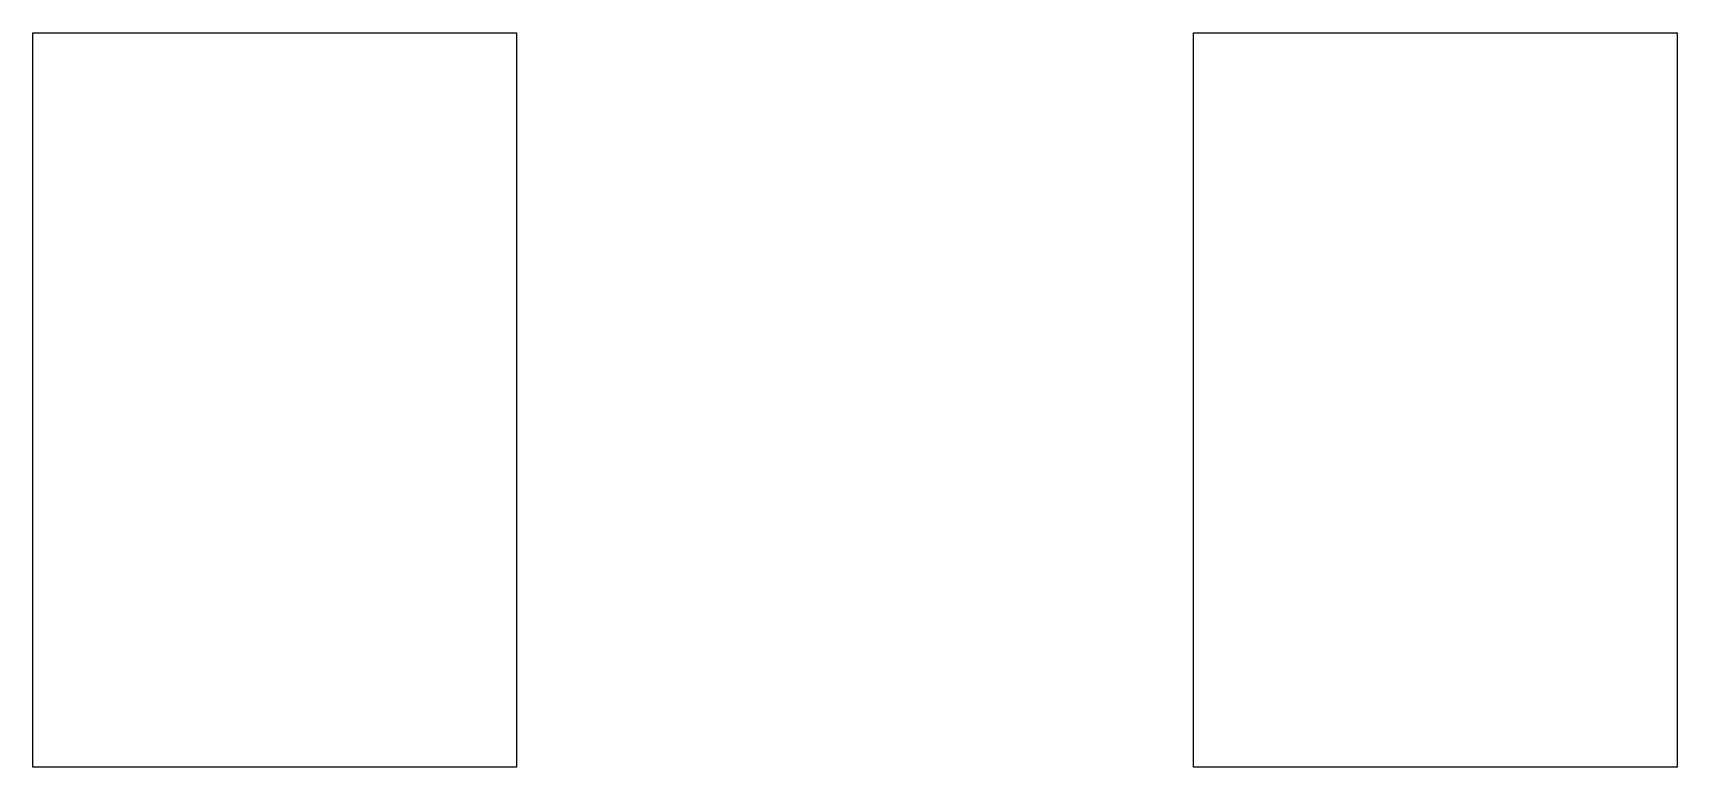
# Model space of a CAD drawing. Extents: x 168.7 to 194.2, y -134.1 to -106.2.
# Drawn here: x 168.675 to 172.925, y -108.25 to -106.35 of the extents above; entities that cross this region are included whole.
import ezdxf

# ---------------------------------------------------------------- set-up
doc = ezdxf.new("R2010")
doc.units = 0
doc.layers.add('BLACK', color=7, linetype='CONTINUOUS')

msp = doc.modelspace()

# ---------------------------------------------------------------- linework, layer by layer
at = {"layer": 'BLACK', "linetype": 'CONTINUOUS'}
for p, q in [((168.675, -108.25), (168.675, -106.35)), ((168.675, -106.35), (169.925, -106.35)), ((169.925, -106.35), (169.925, -108.25)), ((171.675, -108.25), (171.675, -106.35)), ((171.675, -106.35), (172.925, -106.35)), ((172.925, -106.35), (172.925, -108.25)), ((169.925, -108.25), (168.675, -108.25)), ((172.925, -108.25), (171.675, -108.25))]:
    msp.add_line(p, q, dxfattribs=at)

doc.saveas('drawing.dxf')
